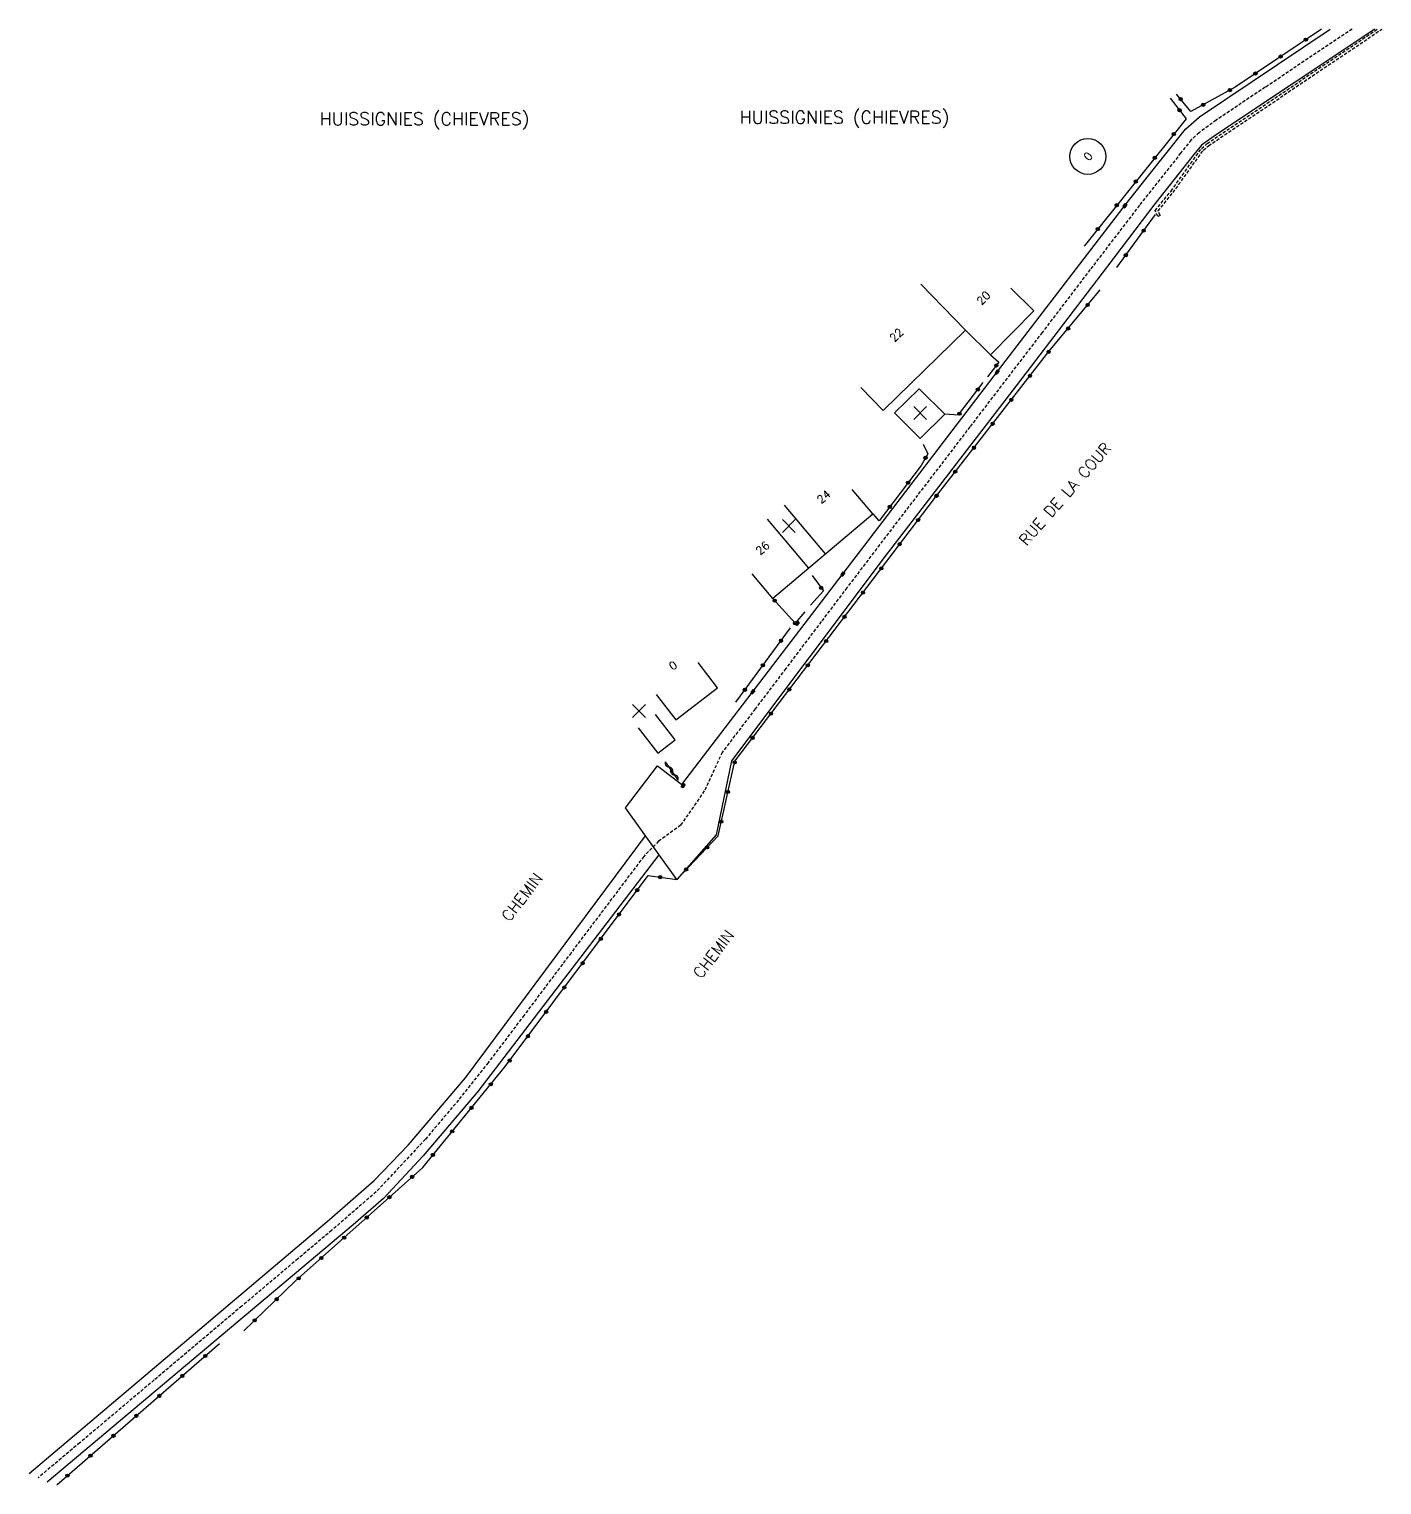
# Model space of a CAD drawing. Header units: millimetres. Extents: x 105000 to 106000, y 137997 to 139000.
# Drawn here: x 105405.8 to 105617, y 138772.6 to 139000 of the extents above; entities that cross this region are included whole.
import ezdxf
from ezdxf.enums import TextEntityAlignment as Align

# ---------------------------------------------------------------- set-up
doc = ezdxf.new("R2010")
doc.units = ezdxf.units.MM
doc.linetypes.add('DASHED', pattern=[0.75, 0.5, -0.25])
doc.layers.get('0').update_dxf_attribs({"linetype": 'CONTINUOUS'})
for name, color, linetype in [('W0001', 6, 'DASHED'), ('W0008', 7, 'CONTINUOUS'), ('W0100', 7, 'CONTINUOUS'), ('W0112', 1, 'DASHED'), ('W0310', 3, 'CONTINUOUS'), ('W0322', 7, 'CONTINUOUS'), ('W0400', 7, 'CONTINUOUS'), ('W0980', 7, 'CONTINUOUS'), ('W0989', 7, 'CONTINUOUS'), ('W0991', 7, 'CONTINUOUS'), ('W1102', 7, 'CONTINUOUS')]:
    doc.layers.add(name, color=color, linetype=linetype)
doc.styles.get("Standard").update_dxf_attribs({"font": 'romans.shx', "width": 0.85})

# ---------------------------------------------------------------- blocks, each defined once
blk = doc.blocks.new('t322o')
at = {"color": 0, "linetype": 'Continuous'}
for radius in [0.25, 0.15]:
    blk.add_circle((0, 0), radius, dxfattribs=at)
blk = doc.blocks.new('t310o')
at = {"color": 0, "linetype": 'Continuous'}
for centre, start, end in [((-0.5, 0.38), 216.8699, 323.1304), ((0.5, -0.37), 36.8699, 143.1303)]:
    blk.add_arc(centre, 0.625, start, end, dxfattribs=at)
blk = doc.blocks.new('T400')
for p, q in [((-0.15, 0.3), (0.15, 0.3)), ((-0.15, -0.25), (-0.15, 0.3)), ((-0.15, 0.15), (0.15, 0.15)), ((-0.15, 0), (0.15, 0)), ((0.15, 0.3), (0.15, -0.25)), ((-0.15, -0.15), (0.15, -0.15)), ((-0.15, -0.25), (-0.15, -0.3)), ((-0.15, -0.3), (0.15, -0.3)), ((0.15, -0.3), (0.15, -0.25))]:
    blk.add_line(p, q)
blk = doc.blocks.new('t991o')
at = {"color": 0, "linetype": 'Continuous'}
for p, q in [((-1, 1), (1, -1)), ((-1, -1), (1, 1))]:
    blk.add_line(p, q, dxfattribs=at)

msp = doc.modelspace()

# ---------------------------------------------------------------- linework, layer by layer
at = {"layer": 'W0001'}
msp.add_lwpolyline([(105612.41, 139000), (105598.84, 138990.91), (105591.16, 138985.78), (105588.5, 138983.82), (105587.27, 138982.69), (105585.62, 138980.63), (105579.19, 138972.48), (105571.48, 138962.43), (105563.99, 138952.62), (105552.71, 138937.88), (105544.55, 138927.23), (105538.61, 138919.47), (105533.5, 138912.74), (105529.5, 138907.46), (105523.95, 138900.13), (105519.18, 138893.83), (105514.03, 138887.04), (105511.23, 138881.01), (105507.53, 138875.65), (105504.1, 138873.15), (105501.77, 138870.78), (105490.42, 138855.73), (105483.08, 138845.99), (105477.48, 138838.57), (105472.84, 138832.72), (105467.67, 138826.62), (105459.99, 138818.39), (105453.05, 138812.39), (105447.77, 138807.94), (105439, 138800.54), (105425.33, 138789.01), (105413.69, 138779.2), (105407.2, 138773.73)], dxfattribs=at)
at = {"layer": 'W0008'}
for points in [[(105615.96, 139000), (105591.23, 138983.55), (105588.88, 138981.89), (105587.68, 138980.42), (105581.44, 138972.48), (105579.6, 138970.13), (105574.02, 138962.79), (105559.92, 138944.29), (105539.48, 138917.68), (105515.5, 138885.7), (105513.1, 138874.14), (105506.95, 138867.18), (105498.94, 138878.4), (105503.92, 138884.93), (105507.7, 138882), (105536.29, 138919.38), (105557.19, 138946.74), (105571.05, 138964.83), (105577.13, 138972.72), (105580.25, 138976.69), (105586.38, 138984.39), (105588.55, 138986.31), (105608.96, 139000)], [(105405.79, 138774.39), (105452.69, 138814.08), (105459.67, 138820.16), (105465, 138825.67), (105473.92, 138836.22), (105502.05, 138874)], [(105504.11, 138871.05), (105475.89, 138834.08), (105467.35, 138824.03), (105461.13, 138817.34), (105456.39, 138813.22), (105408.62, 138773.07)]]:
    msp.add_lwpolyline(points, dxfattribs=at)
at = {"layer": 'W0100'}
for points in [[(105535.68, 138944.03), (105539.17, 138940.45), (105552.04, 138952.99), (105555.92, 138949.12), (105562.69, 138956.02), (105559.12, 138959.52)], [(105540.92, 138940.05), (105544.77, 138943.84), (105548.8, 138939.86), (105544.95, 138936.07), (105540.92, 138940.05)], [(105518.64, 138914.91), (105521.86, 138911.08), (105537.56, 138924.27), (105534.34, 138928.1)], [(105503.74, 138896.1), (105506.78, 138892.13), (105513.29, 138897.1), (105510.26, 138901.08)], [(105500.92, 138890.87), (105503.98, 138886.92), (105506.69, 138889.02), (105503.63, 138892.97)]]:
    msp.add_lwpolyline(points, dxfattribs=at)
at = {"layer": 'W0112'}
msp.add_line((105582.43, 138970.91), (105582.07, 138970.74), dxfattribs=at)
for points in [[(105582.07, 138970.74), (105581.63, 138971.66), (105584.12, 138974.71), (105588.86, 138981.34), (105589.74, 138982.11), (105616.33, 139000)], [(105582.43, 138970.91), (105582.1, 138971.61), (105584.43, 138974.47), (105589.16, 138981.07), (105589.99, 138981.79), (105617.05, 139000)]]:
    msp.add_lwpolyline(points, dxfattribs=at)
at = {"layer": 'W0310'}
msp.add_line((105505.14, 138885.56), (105507.05, 138882.8), dxfattribs=at)
at = {"layer": 'W0322'}
for p, q in [((105575.65, 138962.77), (105581.69, 138971.07)), ((105516.16, 138894.9), (105524.68, 138906.5)), ((105410.12, 138772.63), (105435.52, 138794.69))]:
    msp.add_line(p, q, dxfattribs=at)
for points in [[(105607.61, 139000), (105594.14, 138990.93), (105587.21, 138987.11), (105584.99, 138989.85)], [(105583.99, 138989.21), (105586.47, 138986.01), (105570.53, 138966.1)], [(105439.31, 138796.68), (105447.36, 138804.42), (105467.25, 138822.2), (105480.15, 138837.97), (105502.48, 138867.81), (105506.92, 138867.19), (105513.4, 138874.02), (105516.02, 138885.68), (105547.32, 138926.89), (105565.05, 138949.63), (105573.06, 138959.26)], [(105555.93, 138949.12), (105557.23, 138947.98), (105555.48, 138945.67)], [(105548.79, 138939.89), (105550.93, 138939.74), (105554.8, 138944.82)], [(105545.43, 138935.15), (105546.16, 138933.68), (105545.08, 138931.83), (105538.55, 138923.21), (105537.6, 138924.29)], [(105528.06, 138914.65), (105529.86, 138912.25), (105527.84, 138910.02)], [(105526.94, 138909.01), (105525.42, 138907.2), (105521.9, 138911.1)]]:
    msp.add_lwpolyline(points, dxfattribs=at)
at = {"layer": 'W1102'}
for p, q in [((105545.06, 138960.15), (105552.04, 138952.99)), ((105523.68, 138925.67), (105530.11, 138918.02)), ((105521.07, 138923.48), (105527.5, 138915.82))]:
    msp.add_line(p, q, dxfattribs=at)
msp.add_circle((105571.13, 138980.12), 2.81, dxfattribs=at)

# ---------------------------------------------------------------- block references
at = {"layer": 'W0310', "rotation": 304.7751711812377}
for p in [(105505.71, 138884.74), (105506.57, 138883.51)]:
    msp.add_blockref('t310o', p, dxfattribs=at)
at = {"layer": 'W0322'}
for p, rotation in [((105605.18, 138998.36), 213.9370745792207), ((105601.24, 138995.71), 213.9370745792207), ((105597.3, 138993.06), 213.9370745792207), ((105593.31, 138990.48), 208.9399330322927), ((105585.62, 138989.07), 129.0355297021304), ((105589.15, 138988.18), 208.9399330322927), ((105585.45, 138987.33), 307.863634500208), ((105584.55, 138983.61), 231.3194828606538), ((105581.58, 138979.9), 231.3194828606538), ((105578.61, 138976.2), 231.3194828606538), ((105575.64, 138972.49), 231.3194828606538), ((105572.68, 138968.78), 231.3194828606538), ((105579.84, 138968.52), 53.94479167820322), ((105577.05, 138964.68), 53.94479167820322), ((105571.1, 138956.9), 50.25530352618374), ((105568.06, 138953.25), 50.25530352618374), ((105565.02, 138949.6), 52.05310705345282), ((105556.84, 138947.46), 232.8419516629863), ((105562.1, 138945.85), 52.05310705345282), ((105553.95, 138943.7), 52.67839660146164), ((105559.18, 138942.11), 52.05310705345282), ((105551.07, 138939.93), 52.67839660146164), ((105556.26, 138938.36), 52.05310705345282), ((105553.34, 138934.61), 52.05310705345282), ((105545.79, 138933.05), 239.7914794329901), ((105543.06, 138929.17), 232.8440332494448), ((105550.42, 138930.87), 52.05310705345282), ((105547.5, 138927.12), 52.05310705345282), ((105540.19, 138925.38), 232.8440332494448), ((105544.62, 138923.34), 52.78768255919156), ((105541.75, 138919.56), 52.78768255919156), ((105538.88, 138915.78), 52.78768255919156), ((105529.48, 138912.75), 306.732600073054), ((105536.01, 138911.99), 52.78768255919156), ((105522.23, 138910.74), 132.0202913298948), ((105525.41, 138907.21), 132.0202913298948), ((105533.13, 138908.21), 52.78768255919156), ((105523.2, 138904.47), 53.69621812537446), ((105530.26, 138904.43), 52.78768255919156), ((105520.38, 138900.64), 53.69621812537446), ((105527.39, 138900.64), 52.78768255919156), ((105517.57, 138896.81), 53.69621812537446), ((105524.51, 138896.86), 52.78768255919156), ((105521.64, 138893.08), 52.78768255919156), ((105518.77, 138889.3), 52.78768255919156), ((105515.98, 138885.48), 77.28977347115416), ((105514.93, 138880.84), 77.28977347115416), ((105513.89, 138876.21), 77.28977347115416), ((105511.67, 138872.2), 46.54474267891492), ((105508.4, 138868.75), 46.54474267891492), ((105500.76, 138865.52), 53.19402879752297), ((105504.35, 138867.55), 351.9855079595719), ((105497.92, 138861.72), 53.19402879752297), ((105495.07, 138857.92), 53.19402879752297), ((105492.23, 138854.11), 53.19402879752297), ((105489.38, 138850.31), 53.19402879752297), ((105486.54, 138846.51), 53.19402879752297), ((105483.69, 138842.7), 53.19402879752297), ((105480.84, 138838.9), 53.19402879752297), ((105477.88, 138835.19), 50.71699449573635), ((105474.87, 138831.52), 50.71699449573635), ((105471.86, 138827.84), 50.71699449573635), ((105468.85, 138824.16), 50.71699449573635), ((105465.6, 138820.73), 41.80736078380847), ((105462.06, 138817.56), 41.80736078380847), ((105458.52, 138814.39), 41.80736078380847), ((105454.98, 138811.23), 41.80736078380847), ((105451.43, 138808.06), 41.80736078380847), ((105447.89, 138804.89), 41.80736078380847), ((105444.45, 138801.62), 43.84532667644768), ((105441.02, 138798.33), 43.84532667644768), ((105433.3, 138792.76), 40.98034019961793), ((105429.71, 138789.65), 40.98034019961793), ((105426.13, 138786.53), 40.98034019961793), ((105422.54, 138783.42), 40.98034019961793), ((105418.96, 138780.3), 40.98034019961793), ((105415.37, 138777.19), 40.98034019961793), ((105411.78, 138774.07), 40.98034019961793)]:
    msp.add_blockref('t322o', p, dxfattribs=dict(at, rotation=rotation))
at = {"layer": 'W0400'}
for p, rotation in [((105576.91, 138972.44), 322.9072665172261), ((105556.96, 138946.44), 321.8514648766316), ((105532.87, 138914.91), 321.8423388397686), ((105525.76, 138907.2), 139.0200361901924), ((105518.8, 138896.52), 322.6939800064704), ((105507.94, 138881.82), 141.4108189550655)]:
    msp.add_blockref('T400', p, dxfattribs=dict(at, rotation=rotation))
at = {"layer": 'W0991', "rotation": 90}
for p in [(105544.95, 138940.05), (105524.43, 138922.39), (105501.04, 138893.5)]:
    msp.add_blockref('t991o', p, dxfattribs=at)

# ---------------------------------------------------------------- texts
at = {"layer": 'W0980'}
for p in [(105467.54, 138985.84), (105533.13, 138986.09)]:
    msp.add_text('HUISSIGNIES (CHIEVRES)', height=2, dxfattribs=at).set_placement(p, align=Align.MIDDLE)
at = {"layer": 'W0989'}
for s, rotation, p in [('RUE DE LA COUR', 48.7925, (105567.57, 138927.4)), ('CHEMIN', 52.6128, (105482.75, 138864.43)), ('CHEMIN', 52.6128, (105512.67, 138855.53))]:
    msp.add_text(s, height=1.75, rotation=rotation, dxfattribs=at).set_placement(p, align=Align.MIDDLE)
at = {"layer": 'W0991'}
for s, rotation, p in [('0', 49.255, (105571.17, 138980.14)), ('20', 45.5406, (105554.83, 138958.01)), ('22', 44.2535, (105541.23, 138952.23)), ('24', 40.0288, (105529.88, 138926.96)), ('26', 40.0279, (105520.34, 138918.95)), ('0', 37.3874, (105506.35, 138900.61))]:
    msp.add_text(s, height=1.25, rotation=rotation, dxfattribs=at).set_placement(p, align=Align.MIDDLE)

doc.saveas('drawing.dxf')
